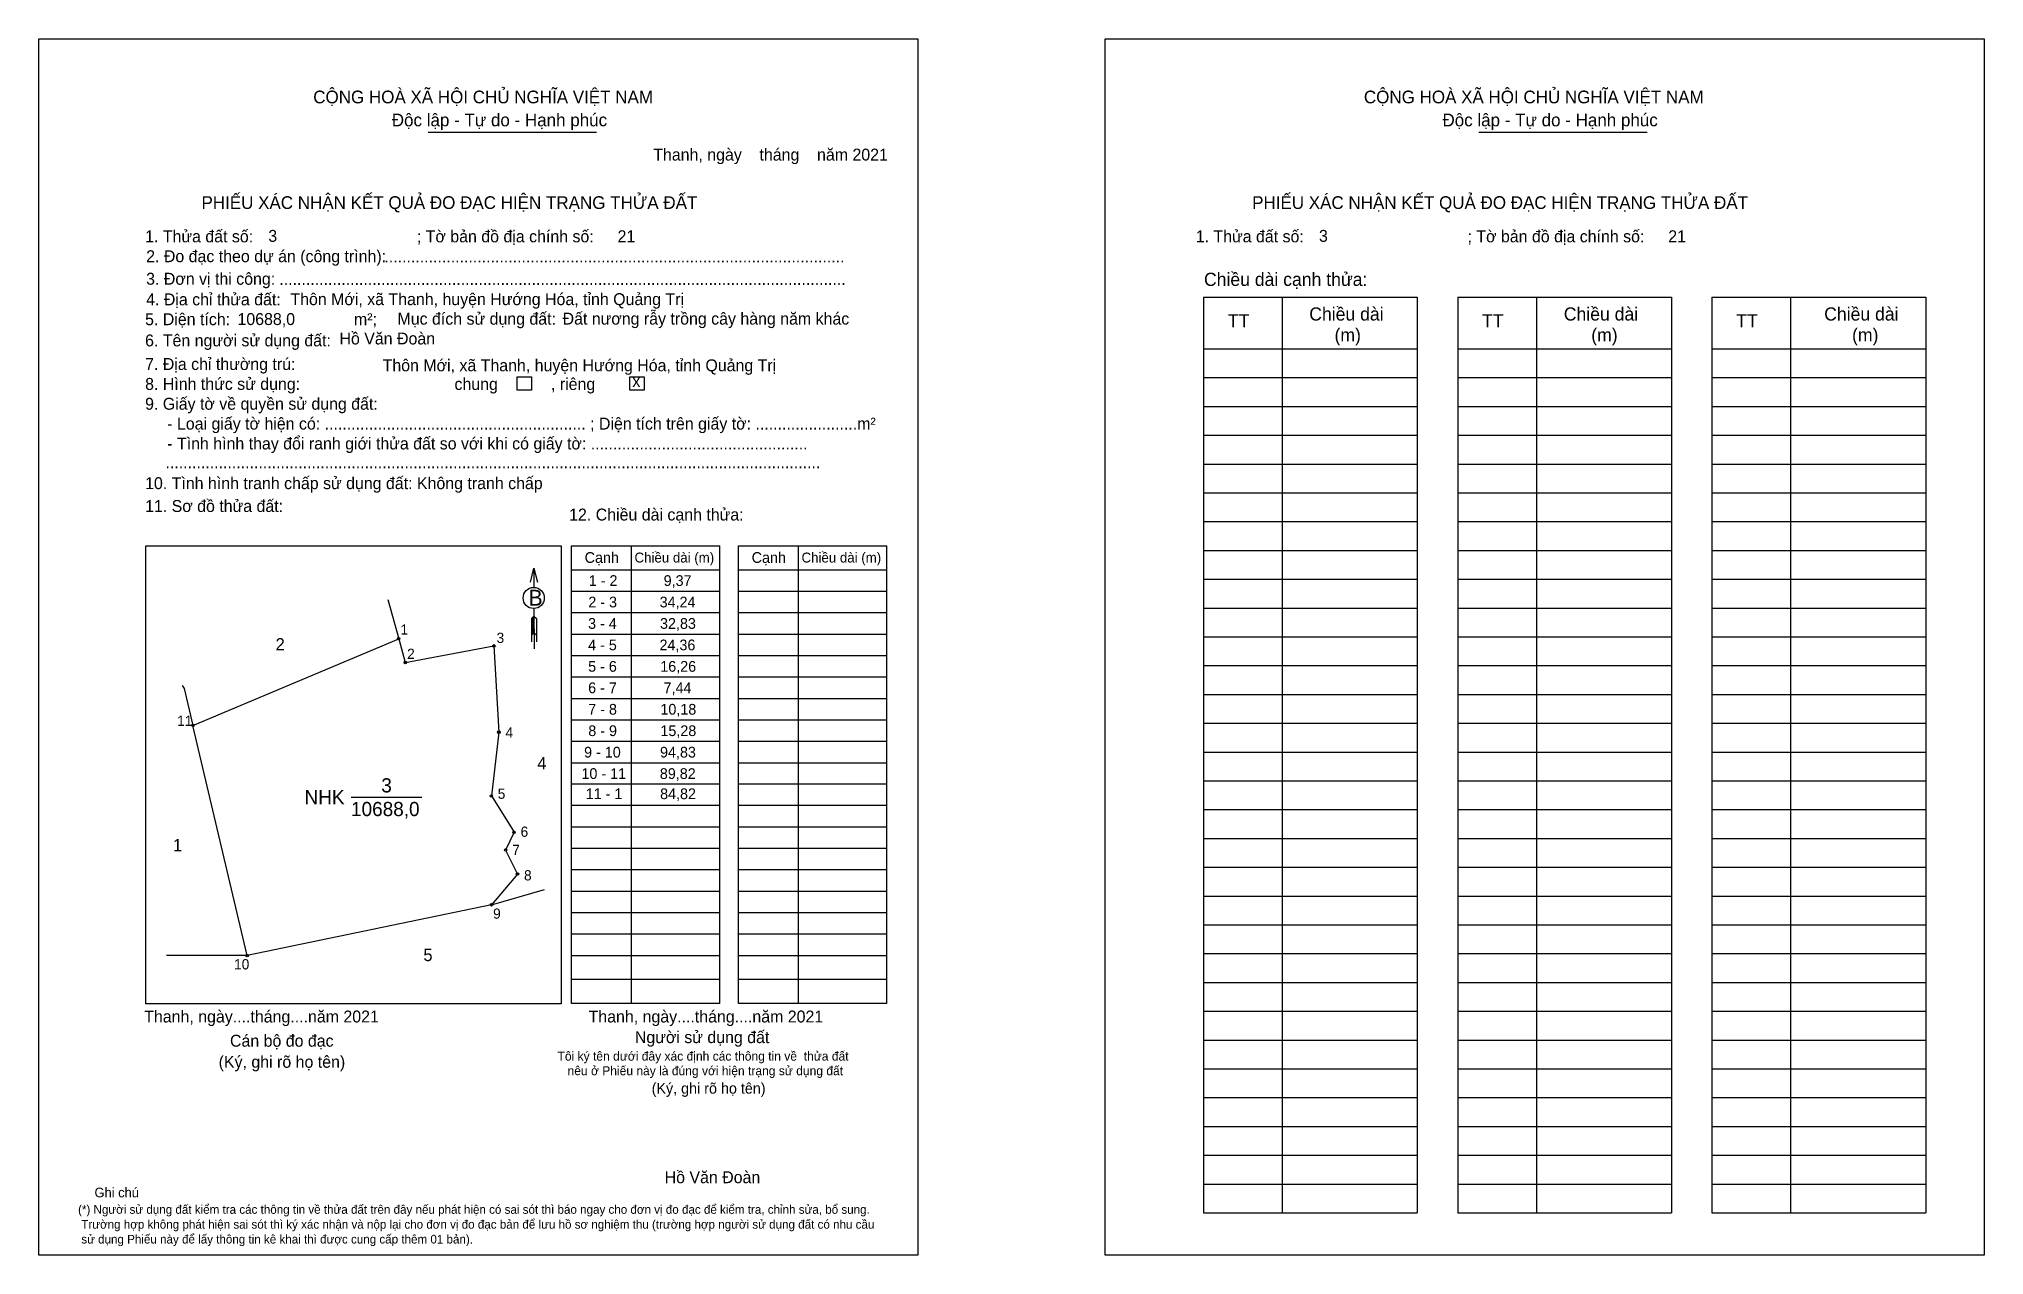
# Model space of a CAD drawing. Extents: x 546914 to 547653, y 1820818 to 1821280.
import ezdxf

# ---------------------------------------------------------------- set-up
doc = ezdxf.new("R2010")
doc.units = 0
for name, color, linetype in [('CanhThua', 7, 'Continuous'), ('kqddKhungInTrang1', 7, 'Continuous'), ('kqddKhungInTrang2', 7, 'Continuous'), ('kqddNoiDung', 7, 'Continuous'), ('kqddTemplate', 7, 'Continuous'), ('Level 1', 7, 'Continuous'), ('MocDinhThua', 7, 'Continuous'), ('NhanDiaChinhThua', 7, 'Continuous'), ('NhanTuCan', 7, 'Continuous'), ('RauThua', 7, 'Continuous'), ('SoHieuDinhThua', 7, 'Continuous')]:
    doc.layers.add(name, color=color, linetype=linetype)

msp = doc.modelspace()

# ---------------------------------------------------------------- linework, layer by layer
at = {"layer": 'CanhThua'}
for p, q in [((546972.96, 1821019.38), (547051.14, 1821052.3)), ((547051.14, 1821052.3), (547053.65, 1821043.27)), ((547053.65, 1821043.27), (547087.3, 1821049.58)), ((547087.3, 1821049.58), (547089.19, 1821016.8)), ((546993.57, 1820931.95), (546972.96, 1821019.38)), ((547089.19, 1821016.8), (547086.36, 1820992.6)), ((547086.36, 1820992.6), (547094.95, 1820978.79)), ((547094.95, 1820978.79), (547091.77, 1820972.06)), ((547091.77, 1820972.06), (547096.28, 1820962.93)), ((547096.28, 1820962.93), (547086.41, 1820951.26)), ((547086.41, 1820951.26), (546993.57, 1820931.95))]:
    msp.add_line(p, q, dxfattribs=at)
at = {"layer": 'kqddKhungInTrang1'}
msp.add_lwpolyline([(546914.44, 1821280.07), (547248.34, 1821280.07), (547248.34, 1820818.24), (546914.44, 1820818.24)], close=True, dxfattribs=at)
at = {"layer": 'kqddKhungInTrang2'}
msp.add_lwpolyline([(547319.57, 1821280.07), (547653.47, 1821280.07), (547653.47, 1820818.24), (547319.57, 1820818.24)], close=True, dxfattribs=at)
at = {"layer": 'kqddTemplate'}
for p, q in [((547062.33, 1821244.72), (547126.28, 1821244.72)), ((547461.51, 1821244.72), (547525.46, 1821244.72)), ((547356.95, 1821181.95), (547438.13, 1821181.95)), ((547356.95, 1821181.95), (547356.95, 1820834.28)), ((547386.82, 1821181.95), (547386.82, 1820834.28)), ((547438.13, 1821181.95), (547438.13, 1820834.28)), ((547453.52, 1821181.95), (547453.52, 1820834.28)), ((547453.52, 1821181.95), (547534.7, 1821181.95)), ((547483.39, 1821181.95), (547483.39, 1820834.28)), ((547534.7, 1821181.95), (547534.7, 1820834.28)), ((547550.09, 1821181.95), (547550.09, 1820834.28)), ((547550.09, 1821181.95), (547631.28, 1821181.95)), ((547579.97, 1821181.95), (547579.97, 1820834.28)), ((547631.28, 1821181.95), (547631.28, 1820834.28)), ((547356.95, 1821162.38), (547438.13, 1821162.38)), ((547453.52, 1821162.38), (547534.7, 1821162.38)), ((547550.09, 1821162.38), (547631.28, 1821162.38)), ((547356.95, 1821151.45), (547438.13, 1821151.45)), ((547453.52, 1821151.45), (547534.7, 1821151.45)), ((547550.09, 1821151.44), (547631.28, 1821151.44)), ((547356.95, 1821140.51), (547438.13, 1821140.51)), ((547453.52, 1821140.51), (547534.7, 1821140.51)), ((547550.09, 1821140.51), (547631.28, 1821140.51)), ((547356.95, 1821129.57), (547438.13, 1821129.57)), ((547453.52, 1821129.57), (547534.7, 1821129.57)), ((547550.09, 1821129.57), (547631.28, 1821129.57)), ((547356.95, 1821118.64), (547438.13, 1821118.64)), ((547453.52, 1821118.64), (547534.7, 1821118.64)), ((547550.09, 1821118.63), (547631.28, 1821118.63)), ((547356.95, 1821107.7), (547438.13, 1821107.7)), ((547453.52, 1821107.7), (547534.7, 1821107.7)), ((547550.09, 1821107.7), (547631.28, 1821107.7)), ((547356.95, 1821096.76), (547438.13, 1821096.76)), ((547453.52, 1821096.76), (547534.7, 1821096.76)), ((547550.09, 1821096.76), (547631.28, 1821096.76)), ((547116.84, 1821087.61), (547173.09, 1821087.61)), ((547116.84, 1820913.82), (547116.84, 1821087.61)), ((547139.46, 1821087.61), (547139.46, 1820913.82)), ((547173.09, 1820913.82), (547173.09, 1821087.61)), ((547180.29, 1821087.61), (547236.54, 1821087.61)), ((547180.29, 1820913.82), (547180.29, 1821087.61)), ((547202.92, 1821087.61), (547202.92, 1820913.82)), ((547236.54, 1820913.82), (547236.54, 1821087.61)), ((547356.95, 1821085.83), (547438.13, 1821085.83)), ((547453.52, 1821085.82), (547534.7, 1821085.82)), ((547550.09, 1821085.82), (547631.28, 1821085.82)), ((547102.51, 1821079.07), (547102.52, 1821071.78)), ((547116.84, 1821078.52), (547173.09, 1821078.52)), ((547180.29, 1821078.52), (547236.54, 1821078.52)), ((547356.95, 1821074.89), (547438.13, 1821074.89)), ((547453.52, 1821074.89), (547534.7, 1821074.89)), ((547550.09, 1821074.89), (547631.28, 1821074.89)), ((547102.53, 1821063.76), (547102.56, 1821048.41)), ((547116.84, 1821070.37), (547173.09, 1821070.37)), ((547180.29, 1821070.37), (547236.54, 1821070.37)), ((547356.95, 1821063.95), (547438.13, 1821063.95)), ((547453.52, 1821063.95), (547534.7, 1821063.95)), ((547550.09, 1821063.95), (547631.28, 1821063.95)), ((547102.54, 1821060.82), (547101.6, 1821059.92)), ((547102.54, 1821060.4), (547101.6, 1821059.51)), ((547102.54, 1821059.99), (547101.6, 1821059.09)), ((547101.6, 1821059.92), (547101.6, 1821051.13)), ((547102.54, 1821059.57), (547101.6, 1821058.67)), ((547102.54, 1821059.15), (547101.6, 1821058.26)), ((547102.54, 1821058.74), (547101.6, 1821057.84)), ((547102.54, 1821058.32), (547101.6, 1821057.42)), ((547102.54, 1821057.91), (547101.6, 1821057.01)), ((547102.55, 1821057.49), (547101.6, 1821056.59)), ((547102.55, 1821057.07), (547101.6, 1821056.17)), ((547102.55, 1821056.66), (547101.6, 1821055.76)), ((547102.55, 1821056.24), (547101.6, 1821055.34)), ((547102.55, 1821055.83), (547101.6, 1821054.92)), ((547102.54, 1821060.82), (547103.5, 1821059.92)), ((547103.5, 1821059.92), (547103.5, 1821051.13)), ((547116.84, 1821062.23), (547173.09, 1821062.23)), ((547180.29, 1821062.23), (547236.54, 1821062.23)), ((547102.55, 1821055.41), (547101.6, 1821054.51)), ((547102.55, 1821054.99), (547101.6, 1821054.09)), ((547102.55, 1821054.58), (547101.6, 1821053.67)), ((547102.55, 1821054.58), (547103.5, 1821053.67)), ((547116.84, 1821054.08), (547173.09, 1821054.08)), ((547180.29, 1821054.08), (547236.54, 1821054.08)), ((547356.95, 1821053.01), (547438.13, 1821053.01)), ((547453.52, 1821053.01), (547534.7, 1821053.01)), ((547550.09, 1821053.01), (547631.28, 1821053.01)), ((547116.84, 1821045.94), (547173.09, 1821045.94)), ((547180.29, 1821045.94), (547236.54, 1821045.94)), ((547356.95, 1821042.08), (547438.13, 1821042.08)), ((547453.52, 1821042.08), (547534.7, 1821042.08)), ((547550.09, 1821042.08), (547631.28, 1821042.08)), ((547116.84, 1821037.8), (547173.09, 1821037.8)), ((547180.29, 1821037.8), (547236.54, 1821037.8)), ((547116.84, 1821029.65), (547173.09, 1821029.65)), ((547180.29, 1821029.65), (547236.54, 1821029.65)), ((547356.95, 1821031.14), (547438.13, 1821031.14)), ((547453.52, 1821031.14), (547534.7, 1821031.14)), ((547550.09, 1821031.14), (547631.28, 1821031.14)), ((547116.84, 1821021.51), (547173.09, 1821021.51)), ((547180.29, 1821021.51), (547236.54, 1821021.51)), ((547356.95, 1821020.2), (547438.13, 1821020.2)), ((547453.52, 1821020.2), (547534.7, 1821020.2)), ((547550.09, 1821020.2), (547631.28, 1821020.2)), ((547116.84, 1821013.36), (547173.09, 1821013.36)), ((547180.29, 1821013.36), (547236.54, 1821013.36)), ((547116.84, 1821005.22), (547173.09, 1821005.22)), ((547180.29, 1821005.22), (547236.54, 1821005.22)), ((547356.95, 1821009.27), (547438.13, 1821009.27)), ((547453.52, 1821009.27), (547534.7, 1821009.27)), ((547550.09, 1821009.27), (547631.28, 1821009.27)), ((547173.09, 1820997.07), (547116.84, 1820997.07)), ((547236.54, 1820997.07), (547180.29, 1820997.07)), ((547356.95, 1820998.33), (547438.13, 1820998.33)), ((547453.52, 1820998.33), (547534.7, 1820998.33)), ((547550.09, 1820998.33), (547631.28, 1820998.33)), ((547173.09, 1820988.93), (547116.84, 1820988.93)), ((547236.54, 1820988.93), (547180.29, 1820988.93)), ((547356.95, 1820987.39), (547438.13, 1820987.39)), ((547453.52, 1820987.39), (547534.7, 1820987.39)), ((547550.09, 1820987.39), (547631.28, 1820987.39)), ((547173.09, 1820980.79), (547116.84, 1820980.79)), ((547236.54, 1820980.79), (547180.29, 1820980.79)), ((547356.95, 1820976.46), (547438.13, 1820976.46)), ((547453.52, 1820976.46), (547534.7, 1820976.46)), ((547550.09, 1820976.46), (547631.28, 1820976.46)), ((547173.09, 1820972.64), (547116.84, 1820972.64)), ((547236.54, 1820972.64), (547180.29, 1820972.64)), ((547173.09, 1820964.5), (547116.84, 1820964.5)), ((547236.54, 1820964.5), (547180.29, 1820964.5)), ((547356.95, 1820965.52), (547438.13, 1820965.52)), ((547453.52, 1820965.52), (547534.7, 1820965.52)), ((547550.09, 1820965.52), (547631.28, 1820965.52)), ((547173.09, 1820956.35), (547116.84, 1820956.35)), ((547236.54, 1820956.35), (547180.29, 1820956.35)), ((547356.95, 1820954.58), (547438.13, 1820954.58)), ((547453.52, 1820954.58), (547534.7, 1820954.58)), ((547550.09, 1820954.58), (547631.28, 1820954.58)), ((547173.09, 1820948.21), (547116.84, 1820948.21)), ((547236.54, 1820948.21), (547180.29, 1820948.21)), ((547173.09, 1820940.06), (547116.84, 1820940.06)), ((547236.54, 1820940.06), (547180.29, 1820940.06)), ((547356.95, 1820943.65), (547438.13, 1820943.65)), ((547453.52, 1820943.65), (547534.7, 1820943.65)), ((547550.09, 1820943.65), (547631.28, 1820943.65)), ((547173.09, 1820931.92), (547116.84, 1820931.92)), ((547236.54, 1820931.92), (547180.29, 1820931.92)), ((547356.95, 1820932.71), (547438.13, 1820932.71)), ((547453.52, 1820932.71), (547534.7, 1820932.71)), ((547550.09, 1820932.71), (547631.28, 1820932.71)), ((547173.09, 1820922.87), (547116.84, 1820922.87)), ((547236.54, 1820922.87), (547180.29, 1820922.87)), ((547356.95, 1820921.77), (547438.13, 1820921.77)), ((547453.52, 1820921.77), (547534.7, 1820921.77)), ((547550.09, 1820921.77), (547631.28, 1820921.77)), ((547173.09, 1820913.82), (547116.84, 1820913.82)), ((547236.54, 1820913.82), (547180.29, 1820913.82)), ((547356.95, 1820910.84), (547438.13, 1820910.84)), ((547453.52, 1820910.84), (547534.7, 1820910.84)), ((547550.09, 1820910.84), (547631.28, 1820910.84)), ((547356.95, 1820899.9), (547438.13, 1820899.9)), ((547453.52, 1820899.9), (547534.7, 1820899.9)), ((547550.09, 1820899.9), (547631.28, 1820899.9)), ((547356.95, 1820888.96), (547438.13, 1820888.96)), ((547453.52, 1820888.96), (547534.7, 1820888.96)), ((547550.09, 1820888.96), (547631.28, 1820888.96)), ((547356.95, 1820878.03), (547438.13, 1820878.03)), ((547453.52, 1820878.03), (547534.7, 1820878.03)), ((547550.09, 1820878.02), (547631.28, 1820878.02)), ((547356.95, 1820867.09), (547438.13, 1820867.09)), ((547453.52, 1820867.09), (547534.7, 1820867.09)), ((547550.09, 1820867.09), (547631.28, 1820867.09)), ((547356.95, 1820856.15), (547438.13, 1820856.15)), ((547453.52, 1820856.15), (547534.7, 1820856.15)), ((547550.09, 1820856.15), (547631.28, 1820856.15)), ((547356.95, 1820845.22), (547438.13, 1820845.22)), ((547453.52, 1820845.22), (547534.7, 1820845.22)), ((547550.09, 1820845.21), (547631.28, 1820845.21)), ((547356.95, 1820834.28), (547438.13, 1820834.28)), ((547453.52, 1820834.28), (547534.7, 1820834.28)), ((547550.09, 1820834.28), (547631.28, 1820834.28))]:
    msp.add_line(p, q, dxfattribs=at)
for points in [[(547096.18, 1821151.81), (547101.61, 1821151.81), (547101.61, 1821146.74), (547096.18, 1821146.74)], [(547138.91, 1821151.81), (547144.34, 1821151.81), (547144.34, 1821146.74), (547138.91, 1821146.74)], [(546955.06, 1821087.61), (547112.84, 1821087.61), (547112.84, 1820913.67), (546955.06, 1820913.67)]]:
    msp.add_lwpolyline(points, close=True, dxfattribs=at)
msp.add_lwpolyline([(547101.2, 1821073.79), (547102.51, 1821079.07), (547103.84, 1821073.79)], dxfattribs=at)
msp.add_circle((547102.43, 1821067.77), 4.01, dxfattribs=at)
at = {"layer": 'Level 1'}
for p, q in [((547086.41, 1820951.26), (547106.48, 1820957.13)), ((546993.57, 1820931.95), (546962.89, 1820931.95))]:
    msp.add_line(p, q, dxfattribs=at)
at = {"layer": 'MocDinhThua'}
for centre in [(547051.14, 1821052.3), (547087.3, 1821049.58), (547053.65, 1821043.27), (546972.96, 1821019.38), (547089.19, 1821016.8), (547086.36, 1820992.6), (547094.95, 1820978.79), (547091.77, 1820972.06), (547096.28, 1820962.93), (547086.41, 1820951.26), (546993.57, 1820931.95)]:
    msp.add_circle(centre, 0.467, dxfattribs=at)
at = {"layer": 'NhanDiaChinhThua'}
msp.add_line((547033.02, 1820992.13), (547059.87, 1820992.13), dxfattribs=at)
at = {"layer": 'RauThua'}
for p, q in [((547046.98, 1821067.24), (547051.14, 1821052.3)), ((546968.88, 1821034.55), (546969.66, 1821033.4)), ((546969.66, 1821033.4), (546972.96, 1821019.38))]:
    msp.add_line(p, q, dxfattribs=at)

# ---------------------------------------------------------------- texts
at = {"layer": 'kqddNoiDung'}
for s, height, p in [('Thanh, ngày    tháng    năm 2021  ', 4.5246, (547147.85, 1821233.88)), ('3', 4.52, (547001.6, 1821203.01)), ('21', 4.525, (547134.3, 1821202.87)), ('3', 4.52, (547400.78, 1821203.01)), ('21', 4.525, (547533.48, 1821202.87)), ('........................................................................................................', 4.52465, (547045.69, 1821195.21)), ('................................................................................................................................', 4.52465, (547005.79, 1821186.64)), ('Thôn Mới, xã Thanh, huyện Hướng Hóa, tỉnh Quảng Trị', 4.5246, (547009.99, 1821178.98)), ('10688,0', 4.525, (546989.88, 1821171.42)), ('Đất nương rẫy trồng cây hàng năm khác', 4.5246, (547113.4, 1821171.59)), ('Hồ Văn Đoàn', 4.5246, (547028.63, 1821164.05)), ('Thôn Mới, xã Thanh, huyện Hướng Hóa, tỉnh Quảng Trị', 4.5246, (547045.03, 1821153.86)), ('x', 4.52, (547139.91, 1821147.92)), ('1 - 2', 4.072, (547123.34, 1821072.34)), ('9,37', 4.072, (547151.8, 1821072.34)), ('2 - 3', 4.072, (547123.18, 1821064.19)), ('34,24', 4.072, (547150.27, 1821064.19)), ('3 - 4', 4.072, (547123.09, 1821056.05)), ('32,83', 4.072, (547150.42, 1821056.05)), ('4 - 5', 4.072, (547123.11, 1821047.9)), ('24,36', 4.072, (547150.23, 1821047.9)), ('5 - 6', 4.072, (547123.12, 1821039.76)), ('16,26', 4.072, (547150.51, 1821039.76)), ('6 - 7', 4.072, (547123.12, 1821031.62)), ('7,44', 4.072, (547151.77, 1821031.62)), ('7 - 8', 4.072, (547123.15, 1821023.47)), ('10,18', 4.072, (547150.57, 1821023.47)), ('8 - 9', 4.072, (547123.17, 1821015.33)), ('15,28', 4.072, (547150.57, 1821015.33)), ('9 - 10', 4.072, (547121.58, 1821007.18)), ('94,83', 4.072, (547150.42, 1821007.18)), ('10 - 11', 4.072, (547120.57, 1820999.04)), ('89,82', 4.072, (547150.35, 1820999.04)), ('11 - 1', 4.072, (547122.18, 1820991.38)), ('84,82', 4.072, (547150.45, 1820991.38)), ('Thanh, ngày....tháng....năm 2021', 4.5246, (546954.45, 1820906.57)), ('Thanh, ngày....tháng....năm 2021', 4.5246, (547123.28, 1820906.57)), ('Hồ Văn Đoàn', 4.5246, (547152.18, 1820845.54))]:
    msp.add_text(s, height=height, dxfattribs=at).set_placement(p)
at = {"layer": 'kqddTemplate'}
for s, height, p in [('CỘNG HOÀ XÃ HỘI CHỦ NGHĨA VIỆT NAM', 4.8263, (547018.67, 1821255.61)), ('CỘNG HOÀ XÃ HỘI CHỦ NGHĨA VIỆT NAM', 4.8263, (547417.84, 1821255.61)), ('Độc lập - Tự do - Hạnh phúc', 4.8263, (547048.51, 1821246.88)), ('Độc lập - Tự do - Hạnh phúc', 4.8263, (547447.69, 1821246.88)), ('PHIẾU XÁC NHẬN KẾT QUẢ ĐO ĐẠC HIỆN TRẠNG THỬA ĐẤT', 4.8263, (546976.21, 1821215.5)), ('PHIẾU XÁC NHẬN KẾT QUẢ ĐO ĐẠC HIỆN TRẠNG THỬA ĐẤT', 4.8263, (547375.38, 1821215.5)), ('1. Thửa đất số:                                     ; Tờ bản đồ địa chính số:', 4.5246, (546954.79, 1821202.83)), ('1. Thửa đất số:                                     ; Tờ bản đồ địa chính số:', 4.5246, (547353.96, 1821202.83)), ('2. Đo đạc theo dự án (công trình): ', 4.5246, (546955.19, 1821195.29)), ('3. Đơn vị thi công: ', 4.5246, (546955.18, 1821186.73)), ('Chiều dài cạnh thửa:', 4.9997, (547357.08, 1821186.27)), ('4. Địa chỉ thửa đất:', 4.5246, (546955.19, 1821178.9)), ('5. Diện tích:                            m²; ', 4.5246, (546954.79, 1821171.36)), ('Mục đích sử dụng đất:', 4.5246, (547050.68, 1821171.55)), ('TT', 5, (547366.17, 1821170.54)), ('Chiều dài', 5, (547397.08, 1821173.12)), ('TT', 5, (547462.74, 1821170.54)), ('Chiều dài', 5, (547493.79, 1821173.12)), ('TT', 5, (547559.31, 1821170.54)), ('Chiều dài', 5, (547592.72, 1821173.12)), ('6. Tên người sử dụng đất:', 4.5246, (546954.79, 1821163.32)), ('(m)', 5, (547406.68, 1821165.17)), ('(m)', 5, (547504.22, 1821165.17)), ('(m)', 5, (547603.31, 1821165.17)), ('7. Địa chỉ thường trú:', 4.5246, (546954.79, 1821154.35)), ('8. Hình thức sử dụng:', 4.5246, (546954.79, 1821146.8)), ('chung            , riêng', 4.5246, (547072.33, 1821146.76)), ('9. Giấy tờ về quyền sử dụng đất:', 4.5246, (546954.79, 1821139.26)), ('     - Loại giấy tờ hiện có: ........................................................... ; Diện tích trên giấy tờ: .......................m²', 4.52465, (546954.79, 1821131.72)), ('     - Tình hình thay đổi ranh giới thửa đất so với khi có giấy tờ: .................................................', 4.52465, (546954.79, 1821124.18)), ('....................................................................................................................................................', 4.52465, (546962.53, 1821117.02)), ('10. Tình hình tranh chấp sử dụng đất: Không tranh chấp', 4.5246, (546954.79, 1821109.1)), ('11. Sơ đồ thửa đất:', 4.5246, (546954.79, 1821100.43)), ('12. Chiều dài cạnh thửa:', 4.5246, (547115.89, 1821097.19)), ('Cạnh', 4.072, (547121.78, 1821081.1)), ('Chiều dài (m)', 3.7705, (547140.73, 1821081.24)), ('Cạnh', 4.072, (547185.23, 1821081.1)), ('Chiều dài (m)', 3.7705, (547204.18, 1821081.24)), ('B', 6.03, (547100.45, 1821064.86)), ('Cán bộ đo đạc', 4.5246, (546987.04, 1820897.37)), ('Người sử dụng đất', 4.5246, (547140.87, 1820898.73)), ('(Ký, ghi rõ họ tên)', 4.5246, (546982.73, 1820889.37)), ('Tôi ký tên dưới đây xác định các thông tin về  thửa đất ', 3.4206, (547111.48, 1820892.09)), ('nêu ở Phiếu này là đúng với hiện trạng sử dụng đất', 3.4206, (547115.29, 1820886.53)), ('(Ký, ghi rõ họ tên)', 4.0722, (547147.24, 1820879.54)), ('Ghi chú', 3.665, (546935.56, 1820840.17)), ('(*) Người sử dụng đất kiểm tra các thông tin về thửa đất trên đây nếu phát hiện có sai sót thì báo ngay cho đơn vị đo đạc để kiểm tra, chỉnh sửa, bổ sung.', 3.29847, (546929.32, 1820833.92)), (' Trường hợp không phát hiện sai sót thì ký xác nhận và nộp lại cho đơn vị đo đạc bản để lưu hồ sơ nghiệm thu (trường hợp người sử dụng đất có nhu cầu', 3.29847, (546929.32, 1820828.27)), (' sử dụng Phiếu này để lấy thông tin kê khai thì được cung cấp thêm 01 bản).', 3.2985, (546929.32, 1820822.63))]:
    msp.add_text(s, height=height, dxfattribs=at).set_placement(p)
at = {"layer": 'NhanDiaChinhThua'}
for s, p in [('3', (547044.52, 1820993.93)), ('NHK', (547015.34, 1820989.43)), ('10688,0', (547033.02, 1820984.94))]:
    msp.add_text(s, height=5.39, dxfattribs=at).set_placement(p)
at = {"layer": 'NhanTuCan'}
for s, p in [('2', (547004.37, 1821047.85)), ('4', (547103.79, 1821002.69)), ('1', (546965.39, 1820971.57)), ('5', (547060.52, 1820929.87))]:
    msp.add_text(s, height=4.67, dxfattribs=at).set_placement(p)
at = {"layer": 'SoHieuDinhThua'}
for s, height, p in [('1', 3.89, (547051.82, 1821053.86)), ('2', 3.89, (547054.34, 1821044.63)), ('3', 3.89, (547088.31, 1821050.7)), ('11', 3.892, (546966.97, 1821019.2)), ('4', 3.89, (547091.7, 1821014.74)), ('5', 3.89, (547088.76, 1820991.5)), ('6', 3.89, (547097.45, 1820977.07)), ('7', 3.89, (547094.27, 1820970.15)), ('8', 3.89, (547098.75, 1820960.51)), ('9', 3.89, (547087.01, 1820945.97)), ('10', 3.892, (546988.59, 1820926.72))]:
    msp.add_text(s, height=height, dxfattribs=at).set_placement(p)

doc.saveas('drawing.dxf')
